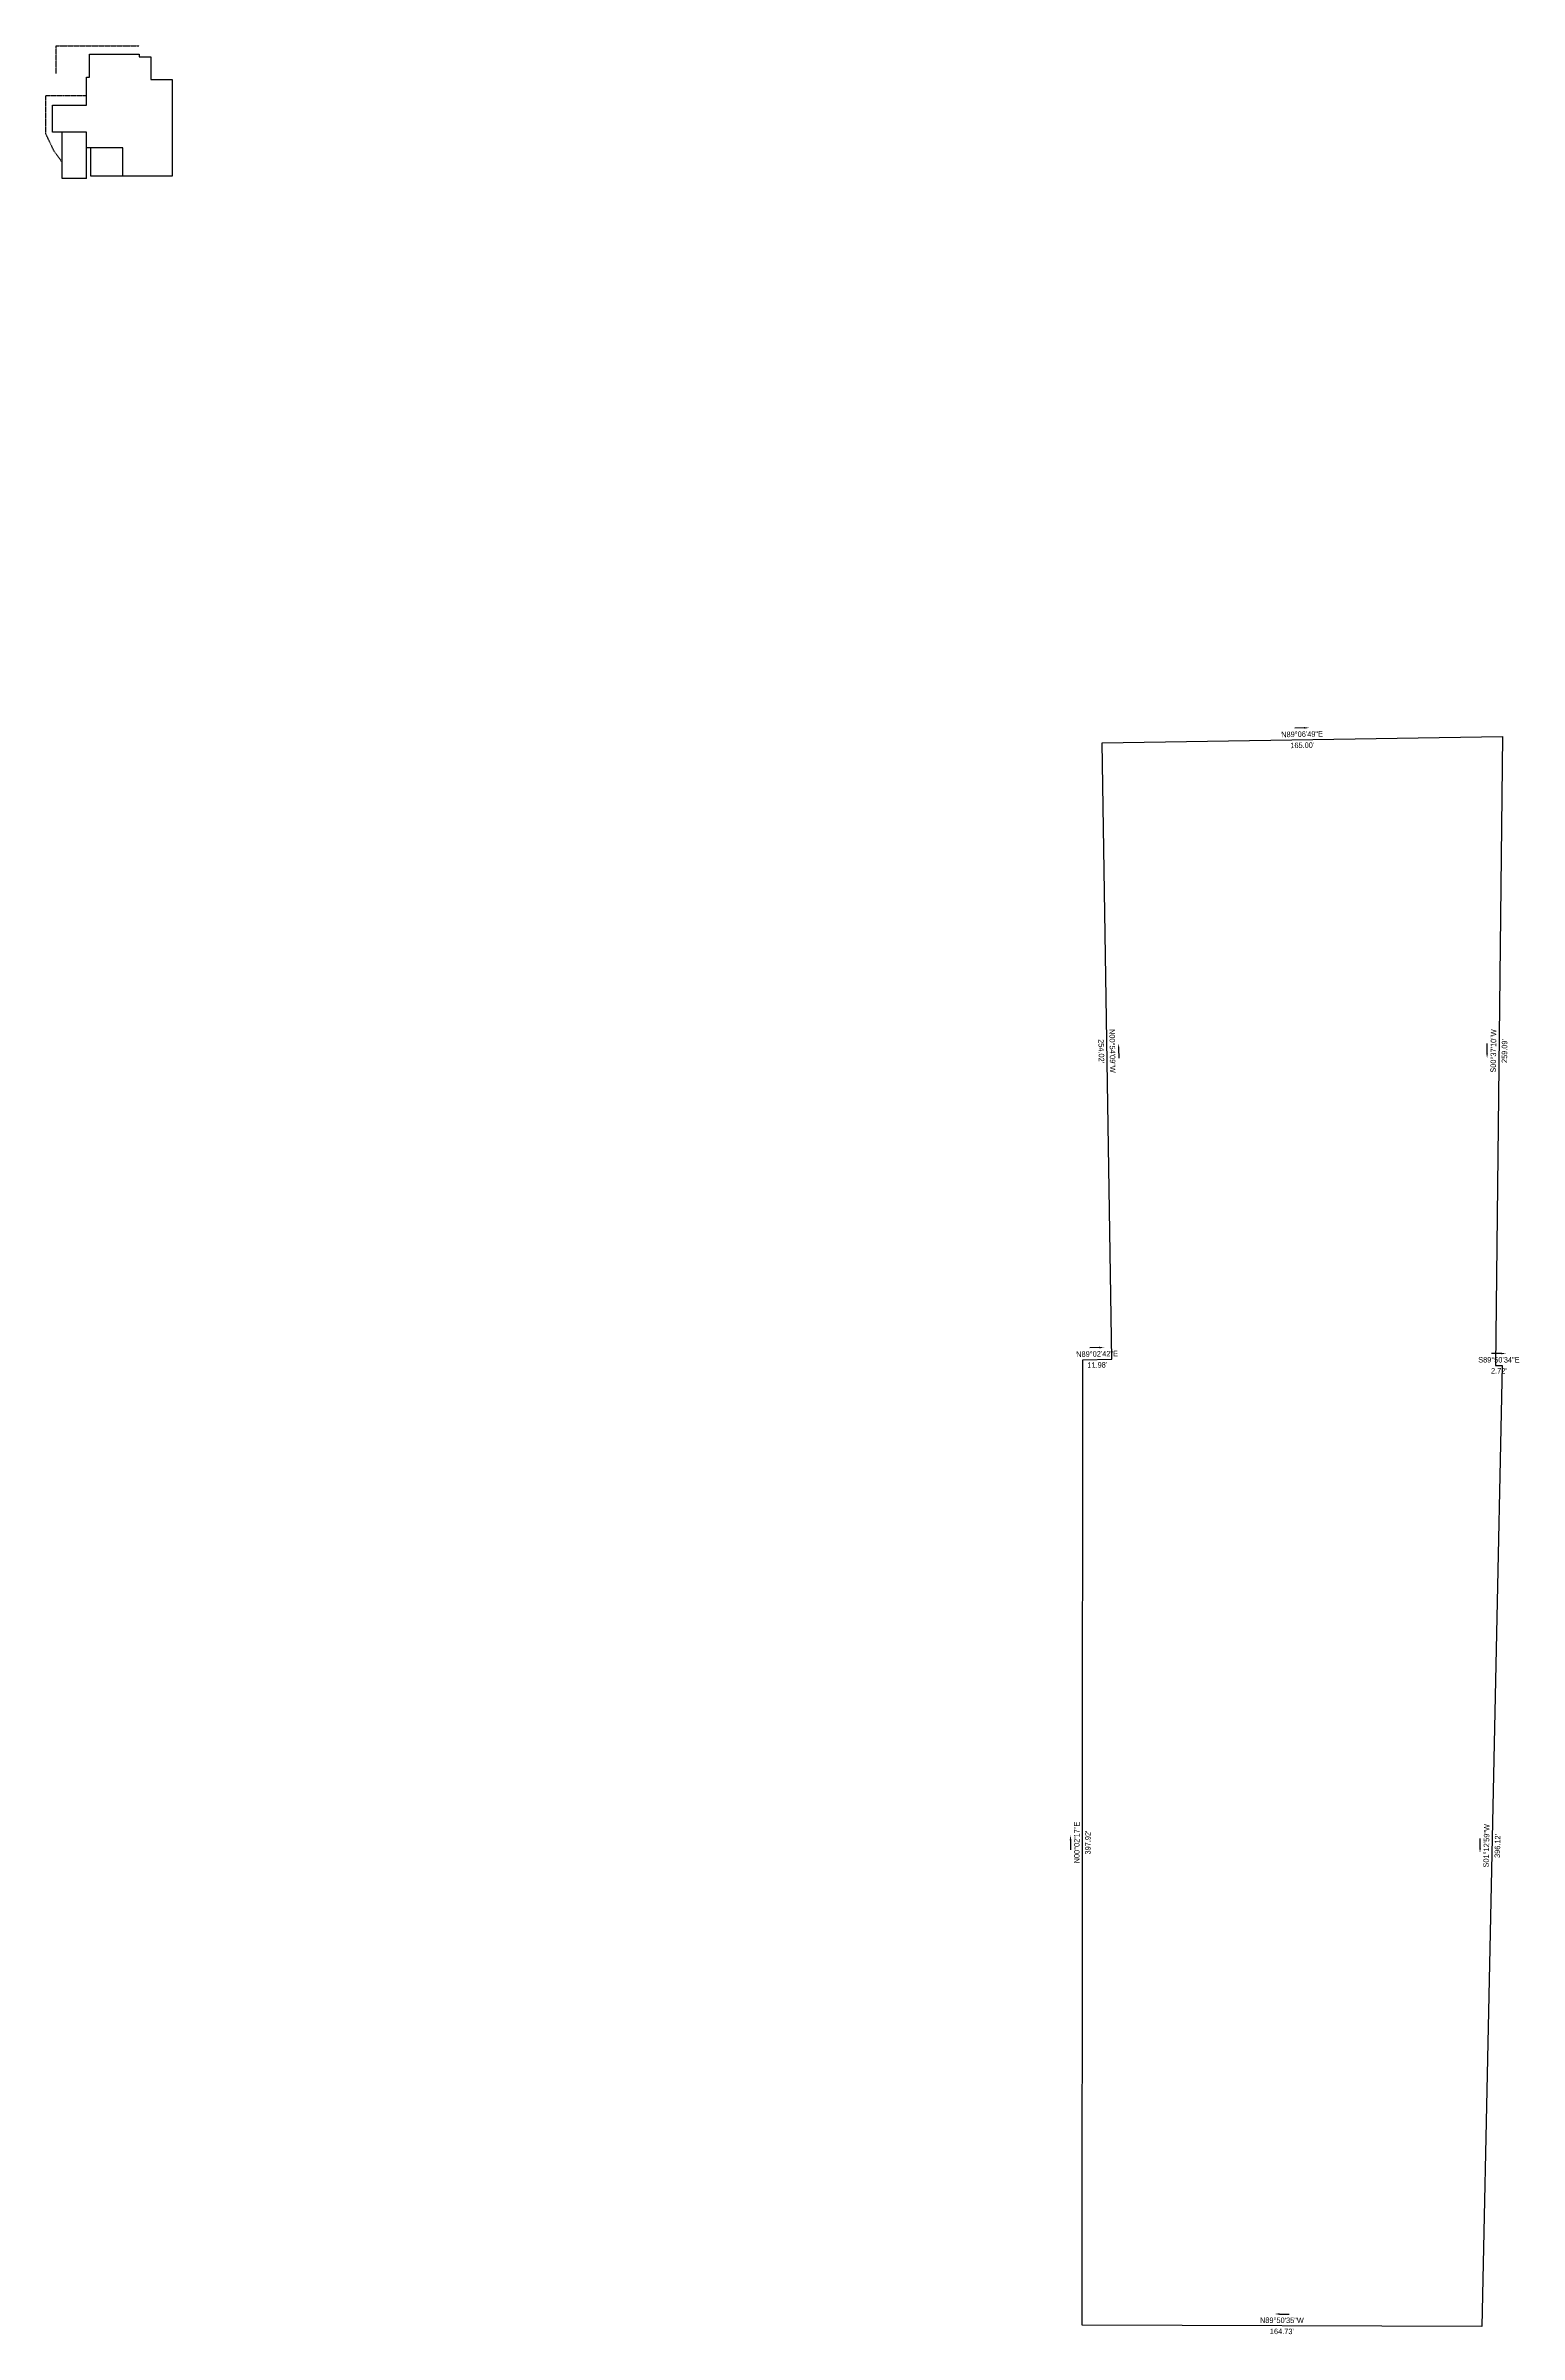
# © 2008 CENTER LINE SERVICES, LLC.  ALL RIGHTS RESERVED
# Model space of a CAD drawing. Header units: feet. Extents: x 6175 to 40508, y 6759 to 18493.
# Drawn here: x 6175 to 6782, y 6812 to 7756 of the extents above; entities that cross this region are included whole.
import ezdxf

# ---------------------------------------------------------------- set-up
doc = ezdxf.new("R2010")
doc.units = ezdxf.units.FT
doc.header["$MEASUREMENT"] = 0
doc.linetypes.add('HIDDEN2', pattern=[0.1875, 0.125, -0.0625])
for name, color, linetype in [('V-BLDG-DWELL', 7, 'Continuous'), ('V-CONC', 7, 'HIDDEN2'), ('V-PROP-BNDY', 1, 'Continuous')]:
    doc.layers.add(name, color=color, linetype=linetype)
doc.styles.add('CLS LOT DIMS', font='Eurosti.TTF', dxfattribs={"height": 2.268})

# ---------------------------------------------------------------- blocks, each defined once
blk = doc.blocks.new('x_arrow')
blk.add_line((0.042, 0), (-0.132, 0))
blk.add_solid([(0.042, -0.015), (0.042, 0.015), (0.132, 0)])

msp = doc.modelspace()

# ---------------------------------------------------------------- linework, layer by layer
at = {"layer": 'V-BLDG-DWELL'}
for p, q in [((6192.885, 7742.567), (6192.885, 7752.017)), ((6192.885, 7752.017), (6213.335, 7752.017)), ((6213.335, 7752.017), (6213.335, 7750.967)), ((6191.685, 7731.067), (6191.685, 7742.567)), ((6191.685, 7742.567), (6192.885, 7742.567)), ((6213.335, 7750.967), (6218.185, 7750.967)), ((6218.185, 7750.967), (6218.185, 7741.667)), ((6218.185, 7741.667), (6226.885, 7741.667)), ((6226.885, 7741.667), (6226.885, 7701.767)), ((6177.635, 7719.867), (6177.635, 7731.067)), ((6177.635, 7731.067), (6191.685, 7731.067)), ((6191.635, 7719.867), (6177.635, 7719.867)), ((6181.635, 7700.767), (6181.635, 7719.867)), ((6191.635, 7713.467), (6191.635, 7719.867)), ((6206.635, 7713.467), (6191.635, 7713.467)), ((6191.635, 7700.767), (6191.635, 7713.467)), ((6193.435, 7701.767), (6193.435, 7713.467)), ((6206.635, 7701.767), (6206.635, 7713.467)), ((6191.635, 7700.767), (6181.635, 7700.767)), ((6206.635, 7701.767), (6193.435, 7701.767)), ((6226.885, 7701.767), (6206.635, 7701.767))]:
    msp.add_line(p, q, dxfattribs=at)
at = {"layer": 'V-CONC'}
for p, q in [((6179.085, 7755.517), (6213.335, 7755.517)), ((6179.085, 7744.117), (6179.085, 7755.517)), ((6174.835, 7735.067), (6191.685, 7735.067)), ((6174.835, 7719.267), (6174.835, 7735.067)), ((6178.251, 7712.144), (6174.835, 7719.267)), ((6181.635, 7707.467), (6178.251, 7712.144))]:
    msp.add_line(p, q, dxfattribs=at)
at = {"layer": 'V-PROP-BNDY'}
msp.add_lwpolyline([(6766.589, 6815.699), (6601.863, 6816.15), (6602.127, 7214.072), (6614.102, 7214.272), (6610.1, 7468.264), (6775.081, 7470.816), (6772.279, 7211.738), (6774.998, 7211.731), (6766.589, 6815.699)], dxfattribs=at)

# ---------------------------------------------------------------- block references
at = {"layer": 'V-PROP-BNDY', "xscale": 22.68, "yscale": 22.68, "zscale": 22.68}
for p, rotation in [((6692.515, 7474.416), 0.8862743287545173), ((6616.977, 7341.345), 90.90249914853904), ((6768.804, 7341.33), 269.3805175692862), ((6608.033, 7219.048), 0.9551298905386701), ((6773.652, 7216.611), 359.8427805911579), ((6597.118, 7015.115), 89.96201439487933), ((6765.918, 7013.819), 268.7835972819228), ((6684.239, 6820.801), 179.8430583689438)]:
    msp.add_blockref('x_arrow', p, dxfattribs=dict(at, rotation=rotation))

# ---------------------------------------------------------------- texts
at = {"layer": 'V-PROP-BNDY', "char_height": 2.268, "style": 'CLS LOT DIMS'}
for s, insert, attachment_point, rotation in [('N89°06\'49"E', (6692.573, 7470.674), 8, 0.886274), ("165.00'", (6692.608, 7468.406), 2, 0.886274), ('N00°54\'09"W', (6613.235, 7341.286), 8, 270.902499), ('S00°37\'10"W', (6772.546, 7341.289), 8, 89.380518), ("254.02'", (6610.967, 7341.25), 2, 270.902499), ("259.09'", (6774.814, 7341.265), 2, 89.380518), ('N89°02\'42"E', (6608.095, 7215.306), 8, 0.95513), ('S89°50\'34"E', (6773.642, 7212.869), 8, 359.842781), ("11.98'", (6608.133, 7213.038), 2, 0.95513), ("2.72'", (6773.636, 7210.601), 2, 359.842781), ('N00°02\'17"E', (6600.861, 7015.112), 8, 89.962014), ("397.92'", (6603.129, 7015.111), 2, 89.962014), ('S01°12\'59"W', (6769.659, 7013.739), 8, 88.783597), ("396.12'", (6771.927, 7013.691), 2, 88.783597), ('N89°50\'35"W', (6684.229, 6817.059), 8, 359.843058), ("164.73'", (6684.223, 6814.791), 2, 359.843058)]:
    msp.add_mtext(s, dxfattribs=dict(at, insert=insert, attachment_point=attachment_point, rotation=rotation))

doc.saveas('drawing.dxf')
